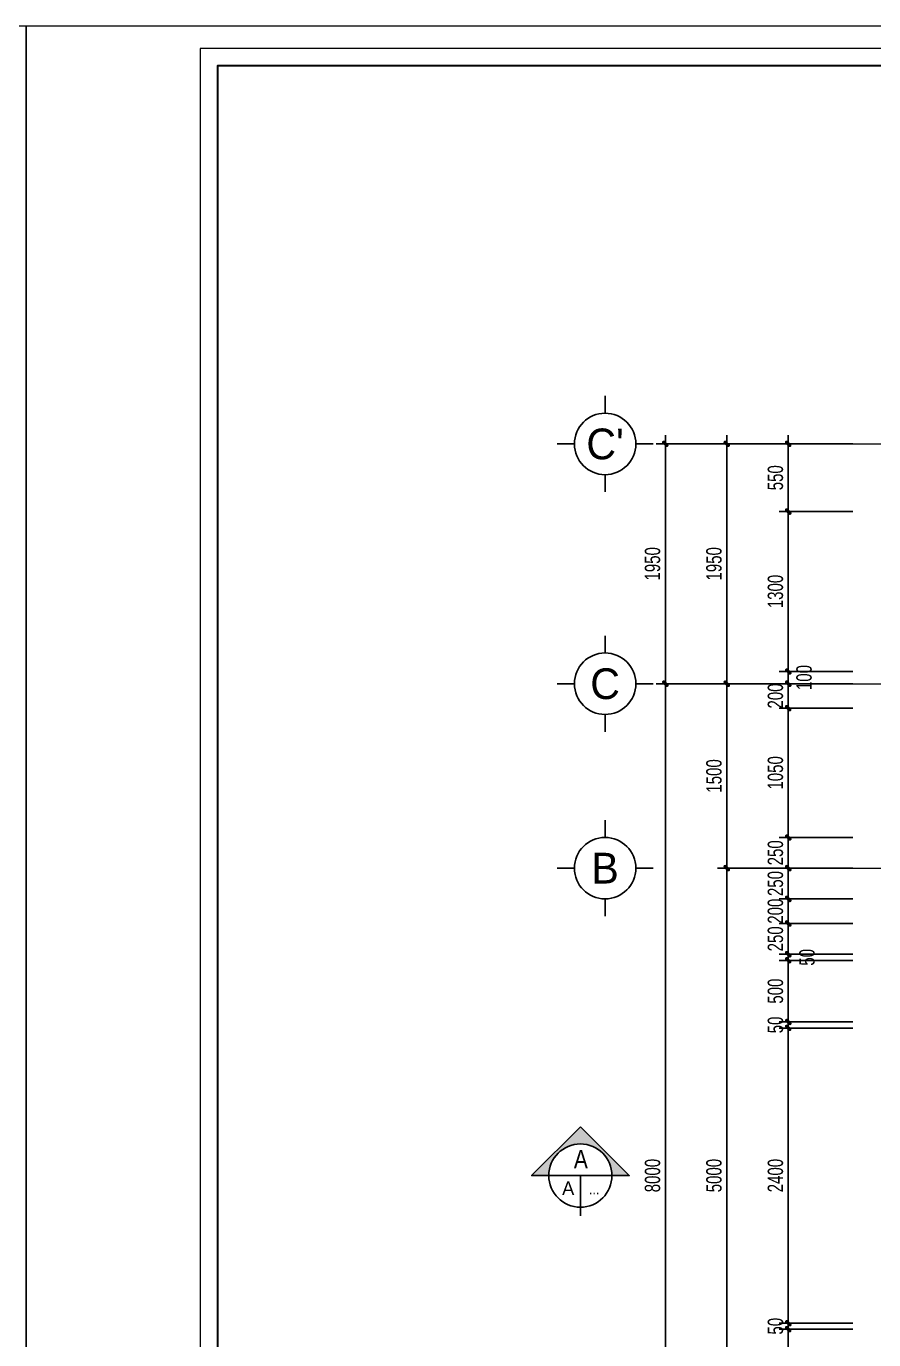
# Model space of a CAD drawing. Header units: inches. Extents: x 88947 to 296847, y 35049 to 161062.
# Drawn here: x 148347 to 155244, y 87374 to 98056 of the extents above; entities that cross this region are included whole.
import ezdxf
from ezdxf.enums import TextEntityAlignment as Align

# ---------------------------------------------------------------- set-up
doc = ezdxf.new("R2010")
doc.units = ezdxf.units.IN
doc.header["$MEASUREMENT"] = 0
doc.header["$PDMODE"] = 1
doc.linetypes.add('ACAD_ISO03W100', pattern=[30, 12, -18])
doc.linetypes.add('CENTER', pattern=[50.8, 31.75, -6.35, 6.35, -6.35])
for name, color, linetype, lineweight in [('A-Dims', 145, 'Continuous', 25), ('A-Text', 30, 'Continuous', 9), ('A-Wall', 2, 'Continuous', 35), ('DIM', 7, 'Continuous', 25), ('GHICHU', 40, 'Continuous', 18), ('KHUNG 2', 144, 'Continuous', 18), ('KY HIEU', 4, 'Continuous', 25), ('NETMANH', 192, 'Continuous', 18), ('TRUC', 252, 'ACAD_ISO03W100', 13)]:
    doc.layers.add(name, color=color, linetype=linetype, lineweight=lineweight)
doc.layers.add('text', color=2, linetype='Continuous')
doc.styles.add('AVO-B', font='VAVOB.TTF')
doc.styles.add('DDCo-B-Helve-condense', font='VHELVCB.TTF')
doc.styles.add('FRANKO', font='VFRANKO.TTF')
doc.styles.add('VHELVEN', font='VHELVEN.TTF')
doc.styles.add('VNI-HELVE-CONDENSE', font='VNARIAL.TTF', dxfattribs={"width": 0.7})
doc.dimstyles.new('TAS-100', dxfattribs={"dimscale": 50, "dimtxt": 2.5, "dimasz": 0.7, "dimexe": 1.5, "dimexo": 1.5, "dimgap": 0.8, "dimtad": 1, "dimdec": 0, "dimzin": 3, "dimdsep": 46, "dimtxsty": 'VNI-HELVE-CONDENSE', "dimblk": 'TICK', "dimcen": 2.5, "dimclrt": 71, "dimazin": 2, "dimtfac": 0.75, "dimtdec": 0, "dimtix": 1, "dimtmove": 2, "dimatfit": 2, "dimldrblk": 'TICK123', "dimfxl": 1.5, "dimtolj": 1, "dimtzin": 0, "dimarcsym": 0})

# ---------------------------------------------------------------- blocks, each defined once
blk = doc.blocks.new('khung ten')
at = {"layer": 'A-Wall', "ltscale": 0.7}
blk.add_lwpolyline([(267204, -219099), (305804, -219099), (305804, -190799), (267204, -190799)], close=True, dxfattribs=at)
at = {"layer": 'KHUNG 2', "ltscale": 0.7}
blk.add_lwpolyline([(267004, -219299), (306004, -219299), (306004, -190599), (267004, -190599)], close=True, dxfattribs=at)
at = {"layer": 'NETMANH', "ltscale": 0.7}
blk.add_lwpolyline([(265004, -220042), (307004, -220042), (307004, -190342), (265004, -190342)], close=True, dxfattribs=at)
blk = doc.blocks.new('TICK')
at = {"layer": 'A-Dims', "color": 1}
for p, q in [((-2, 0), (2, 0)), ((0, 1.5), (0, -1.5))]:
    blk.add_line(p, q, dxfattribs=at)
at = {"layer": 'A-Dims', "color": 1, "const_width": 0.788}
blk.add_lwpolyline([(-0.33, -0.35), (0.38, 0.38)], dxfattribs=at)
at = {"layer": 'A-Dims', "color": 1, "const_width": 0.394}
for points in [[(0.24, 0.52, -0.414214), (0.52, 0.52, -1)], [(0.52, 0.52, -0.414214), (0.52, 0.24, -1)], [(-0.47, -0.21, 0.414214), (-0.47, -0.49, 1)], [(-0.47, -0.49, 0.414214), (-0.19, -0.49, 1)]]:
    blk.add_lwpolyline(points, format="xyb", dxfattribs=at)
blk = doc.blocks.new('*D246')
at = {"layer": 'Defpoints', "color": 0}
for p in [(154048, 91209), (155148, 91209), (155148, 86209)]:
    blk.add_point(p, dxfattribs=at)
at = {"layer": 'DIM', "color": 0, "lineweight": -2}
for p, q in [((155073, 91209), (153973, 91209)), ((154048, 86244), (154048, 91174)), ((155073, 86209), (153973, 86209))]:
    blk.add_line(p, q, dxfattribs=at)
at = {"layer": 'DIM', "color": 0, "lineweight": -2, "xscale": 35, "yscale": 35, "zscale": 35}
for p, rotation in [((154048, 91209), 90), ((154048, 86209), 270)]:
    blk.add_blockref('TICK', p, dxfattribs=dict(at, rotation=rotation))
at = {"layer": 'DIM', "color": 71, "insert": (153944, 88709), "char_height": 125, "attachment_point": 5, "rotation": 90, "style": 'VNI-HELVE-CONDENSE'}
blk.add_mtext('\\A1;5000', dxfattribs=at)
blk = doc.blocks.new('TICK123')
at = {"layer": 'A-Dims', "color": 1}
blk.add_lwpolyline([(0.05, 0, 0, 0.84, 0), (-2.11, 0, 8.4, 8.4, 0)], format="xyseb", dxfattribs=at)
blk = doc.blocks.new('*D247')
at = {"layer": 'Defpoints', "color": 0}
for p in [(154048, 92709), (155148, 92709), (155148, 91209)]:
    blk.add_point(p, dxfattribs=at)
at = {"layer": 'DIM', "color": 0, "lineweight": -2}
for p, q in [((155073, 92709), (153973, 92709)), ((154048, 91244), (154048, 92674)), ((155073, 91209), (153973, 91209))]:
    blk.add_line(p, q, dxfattribs=at)
at = {"layer": 'DIM', "color": 0, "lineweight": -2, "xscale": 35, "yscale": 35, "zscale": 35}
for p, rotation in [((154048, 92709), 90), ((154048, 91209), 270)]:
    blk.add_blockref('TICK', p, dxfattribs=dict(at, rotation=rotation))
at = {"layer": 'DIM', "color": 71, "insert": (153944, 91959), "char_height": 125, "attachment_point": 5, "rotation": 90, "style": 'VNI-HELVE-CONDENSE'}
blk.add_mtext('\\A1;1500', dxfattribs=at)
blk = doc.blocks.new('*D248')
at = {"layer": 'Defpoints', "color": 0}
for p in [(153548, 92709), (155148, 92709), (155148, 84709)]:
    blk.add_point(p, dxfattribs=at)
at = {"layer": 'DIM', "color": 0, "lineweight": -2}
for p, q in [((155073, 92709), (153473, 92709)), ((153548, 84744), (153548, 92674)), ((155073, 84709), (153473, 84709))]:
    blk.add_line(p, q, dxfattribs=at)
at = {"layer": 'DIM', "color": 0, "lineweight": -2, "xscale": 35, "yscale": 35, "zscale": 35}
for p, rotation in [((153548, 92709), 90), ((153548, 84709), 270)]:
    blk.add_blockref('TICK', p, dxfattribs=dict(at, rotation=rotation))
at = {"layer": 'DIM', "color": 71, "insert": (153444, 88709), "char_height": 125, "attachment_point": 5, "rotation": 90, "style": 'VNI-HELVE-CONDENSE'}
blk.add_mtext('\\A1;8000', dxfattribs=at)
blk = doc.blocks.new('*D250')
at = {"layer": 'Defpoints', "color": 0}
for p in [(155148, 91459), (154548, 91209), (155148, 91209)]:
    blk.add_point(p, dxfattribs=at)
at = {"layer": 'DIM', "color": 0, "lineweight": -2}
for p, q in [((155073, 91459), (154473, 91459)), ((154548, 91494), (154548, 91529)), ((154548, 91459), (154548, 91209)), ((155073, 91209), (154473, 91209)), ((154548, 91174), (154548, 91139))]:
    blk.add_line(p, q, dxfattribs=at)
at = {"layer": 'DIM', "color": 0, "lineweight": -2, "xscale": 35, "yscale": 35, "zscale": 35}
for p, rotation in [((154548, 91459), 270), ((154548, 91209), 90)]:
    blk.add_blockref('TICK', p, dxfattribs=dict(at, rotation=rotation))
at = {"layer": 'DIM', "color": 71, "insert": (154444, 91334), "char_height": 125, "attachment_point": 5, "rotation": 90, "style": 'VNI-HELVE-CONDENSE'}
blk.add_mtext('\\A1;250', dxfattribs=at)
blk = doc.blocks.new('*D251')
at = {"layer": 'Defpoints', "color": 0}
for p in [(155148, 91209), (154548, 90959), (155148, 90959)]:
    blk.add_point(p, dxfattribs=at)
at = {"layer": 'DIM', "color": 0, "lineweight": -2}
for p, q in [((154548, 91244), (154548, 91279)), ((155073, 91209), (154473, 91209)), ((154548, 91209), (154548, 90959)), ((155073, 90959), (154473, 90959)), ((154548, 90924), (154548, 90889))]:
    blk.add_line(p, q, dxfattribs=at)
at = {"layer": 'DIM', "color": 0, "lineweight": -2, "xscale": 35, "yscale": 35, "zscale": 35}
for p, rotation in [((154548, 91209), 270), ((154548, 90959), 90)]:
    blk.add_blockref('TICK', p, dxfattribs=dict(at, rotation=rotation))
at = {"layer": 'DIM', "color": 71, "insert": (154444, 91084), "char_height": 125, "attachment_point": 5, "rotation": 90, "style": 'VNI-HELVE-CONDENSE'}
blk.add_mtext('\\A1;250', dxfattribs=at)
blk = doc.blocks.new('*D252')
at = {"layer": 'Defpoints', "color": 0}
for p in [(155148, 90959), (154548, 90759), (155148, 90759)]:
    blk.add_point(p, dxfattribs=at)
at = {"layer": 'DIM', "color": 0, "lineweight": -2}
for p, q in [((154548, 90994), (154548, 91029)), ((155073, 90959), (154473, 90959)), ((154548, 90959), (154548, 90759)), ((155073, 90759), (154473, 90759)), ((154548, 90724), (154548, 90689))]:
    blk.add_line(p, q, dxfattribs=at)
at = {"layer": 'DIM', "color": 0, "lineweight": -2, "xscale": 35, "yscale": 35, "zscale": 35}
for p, rotation in [((154548, 90959), 270), ((154548, 90759), 90)]:
    blk.add_blockref('TICK', p, dxfattribs=dict(at, rotation=rotation))
at = {"layer": 'DIM', "color": 71, "insert": (154444, 90859), "char_height": 125, "attachment_point": 5, "rotation": 90, "style": 'VNI-HELVE-CONDENSE'}
blk.add_mtext('\\A1;200', dxfattribs=at)
blk = doc.blocks.new('*D253')
at = {"layer": 'Defpoints', "color": 0}
for p in [(155148, 90759), (154548, 90509), (155148, 90509)]:
    blk.add_point(p, dxfattribs=at)
at = {"layer": 'DIM', "color": 0, "lineweight": -2}
for p, q in [((154548, 90794), (154548, 90829)), ((155073, 90759), (154473, 90759)), ((154548, 90759), (154548, 90509)), ((155073, 90509), (154473, 90509)), ((154548, 90474), (154548, 90439))]:
    blk.add_line(p, q, dxfattribs=at)
at = {"layer": 'DIM', "color": 0, "lineweight": -2, "xscale": 35, "yscale": 35, "zscale": 35}
for p, rotation in [((154548, 90759), 270), ((154548, 90509), 90)]:
    blk.add_blockref('TICK', p, dxfattribs=dict(at, rotation=rotation))
at = {"layer": 'DIM', "color": 71, "insert": (154444, 90634), "char_height": 125, "attachment_point": 5, "rotation": 90, "style": 'VNI-HELVE-CONDENSE'}
blk.add_mtext('\\A1;250', dxfattribs=at)
blk = doc.blocks.new('TRUCCOT')
for p, q in [((0, -140), (0, 0)), ((-250, -390), (-390, -390)), ((250, -390), (390, -390)), ((0, -640), (0, -780))]:
    blk.add_line(p, q)
blk.add_circle((0, -390), 250)
at = {"layer": 'GHICHU', "style": 'VHELVEN'}
blk.add_attdef('TRUC', text='', height=280, dxfattribs=at).set_placement((0, -390), align=Align.MIDDLE_CENTER)
blk = doc.blocks.new('*D202')
at = {"layer": 'Defpoints', "color": 0}
for p in [(154548, 90509), (155148, 90509), (155148, 90459)]:
    blk.add_point(p, dxfattribs=at)
at = {"layer": 'DIM', "color": 0, "lineweight": -2}
for p, q in [((155073, 90509), (154473, 90509)), ((154548, 90544), (154548, 90579)), ((154548, 90459), (154548, 90509)), ((155073, 90459), (154473, 90459)), ((154548, 90424), (154548, 90389))]:
    blk.add_line(p, q, dxfattribs=at)
at = {"layer": 'DIM', "color": 0, "lineweight": -2, "xscale": 35, "yscale": 35, "zscale": 35}
for p, rotation in [((154548, 90509), 270), ((154548, 90459), 90)]:
    blk.add_blockref('TICK', p, dxfattribs=dict(at, rotation=rotation))
at = {"layer": 'DIM', "color": 71, "insert": (154701, 90484), "char_height": 125, "attachment_point": 5, "rotation": 90, "style": 'VNI-HELVE-CONDENSE'}
blk.add_mtext('\\A1;50', dxfattribs=at)
blk = doc.blocks.new('*D218')
at = {"layer": 'Defpoints', "color": 0}
for p in [(155148, 92709), (154548, 92509), (155148, 92509)]:
    blk.add_point(p, dxfattribs=at)
at = {"layer": 'DIM', "color": 0, "lineweight": -2}
for p, q in [((154548, 92744), (154548, 92779)), ((155073, 92709), (154473, 92709)), ((154548, 92709), (154548, 92509)), ((155073, 92509), (154473, 92509)), ((154548, 92474), (154548, 92439))]:
    blk.add_line(p, q, dxfattribs=at)
at = {"layer": 'DIM', "color": 0, "lineweight": -2, "xscale": 35, "yscale": 35, "zscale": 35}
for p, rotation in [((154548, 92709), 270), ((154548, 92509), 90)]:
    blk.add_blockref('TICK', p, dxfattribs=dict(at, rotation=rotation))
at = {"layer": 'DIM', "color": 71, "insert": (154444, 92609), "char_height": 125, "attachment_point": 5, "rotation": 90, "style": 'VNI-HELVE-CONDENSE'}
blk.add_mtext('\\A1;200', dxfattribs=at)
blk = doc.blocks.new('A$C2E5841C4')
blk.add_hatch(color=256).paths.add_polyline_path([(397, 724), (0, 327), (140, 327, -1), (654, 327), (794, 327)])
at = {"layer": 'text', "color": 2, "linetype": 'Continuous'}
blk.add_line((397, 327), (397, 0), dxfattribs=at)
blk.add_lwpolyline([(397, 724), (0, 327), (794, 327)], close=True, dxfattribs=at)
blk.add_circle((397, 327), 257, dxfattribs=at)
blk = doc.blocks.new('*D230')
at = {"layer": 'Defpoints', "color": 0}
for p in [(154048, 94659), (155148, 94659), (155148, 92709)]:
    blk.add_point(p, dxfattribs=at)
at = {"layer": 'DIM', "color": 0, "lineweight": -2}
for p, q in [((155073, 94659), (153973, 94659)), ((154048, 92744), (154048, 94624)), ((155073, 92709), (153973, 92709))]:
    blk.add_line(p, q, dxfattribs=at)
at = {"layer": 'DIM', "color": 0, "lineweight": -2, "xscale": 35, "yscale": 35, "zscale": 35}
for p, rotation in [((154048, 94659), 90), ((154048, 92709), 270)]:
    blk.add_blockref('TICK', p, dxfattribs=dict(at, rotation=rotation))
at = {"layer": 'DIM', "color": 71, "insert": (153944, 93684), "char_height": 125, "attachment_point": 5, "rotation": 90, "style": 'VNI-HELVE-CONDENSE'}
blk.add_mtext('\\A1;1950', dxfattribs=at)
blk = doc.blocks.new('*D231')
at = {"layer": 'Defpoints', "color": 0}
for p in [(154548, 94659), (155148, 94659), (155148, 94109)]:
    blk.add_point(p, dxfattribs=at)
at = {"layer": 'DIM', "color": 0, "lineweight": -2}
for p, q in [((155073, 94659), (154473, 94659)), ((154548, 94144), (154548, 94624)), ((155073, 94109), (154473, 94109))]:
    blk.add_line(p, q, dxfattribs=at)
at = {"layer": 'DIM', "color": 0, "lineweight": -2, "xscale": 35, "yscale": 35, "zscale": 35}
for p, rotation in [((154548, 94659), 90), ((154548, 94109), 270)]:
    blk.add_blockref('TICK', p, dxfattribs=dict(at, rotation=rotation))
at = {"layer": 'DIM', "color": 71, "insert": (154444, 94384), "char_height": 125, "attachment_point": 5, "rotation": 90, "style": 'VNI-HELVE-CONDENSE'}
blk.add_mtext('\\A1;550', dxfattribs=at)
blk = doc.blocks.new('*D232')
at = {"layer": 'Defpoints', "color": 0}
for p in [(153548, 94659), (154648, 94659), (154648, 92709)]:
    blk.add_point(p, dxfattribs=at)
at = {"layer": 'DIM', "color": 0, "lineweight": -2}
for p, q in [((154573, 94659), (153473, 94659)), ((153548, 92744), (153548, 94624)), ((154573, 92709), (153473, 92709))]:
    blk.add_line(p, q, dxfattribs=at)
at = {"layer": 'DIM', "color": 0, "lineweight": -2, "xscale": 35, "yscale": 35, "zscale": 35}
for p, rotation in [((153548, 94659), 90), ((153548, 92709), 270)]:
    blk.add_blockref('TICK', p, dxfattribs=dict(at, rotation=rotation))
at = {"layer": 'DIM', "color": 71, "insert": (153444, 93684), "char_height": 125, "attachment_point": 5, "rotation": 90, "style": 'VNI-HELVE-CONDENSE'}
blk.add_mtext('\\A1;1950', dxfattribs=at)
blk = doc.blocks.new('*D237')
at = {"layer": 'Defpoints', "color": 0}
for p in [(154548, 92809), (155148, 92809), (155148, 92709)]:
    blk.add_point(p, dxfattribs=at)
at = {"layer": 'DIM', "color": 0, "lineweight": -2}
for p, q in [((154548, 92844), (154548, 92879)), ((155073, 92809), (154473, 92809)), ((154548, 92709), (154548, 92809)), ((155073, 92709), (154473, 92709)), ((154548, 92674), (154548, 92639))]:
    blk.add_line(p, q, dxfattribs=at)
at = {"layer": 'DIM', "color": 0, "lineweight": -2, "xscale": 35, "yscale": 35, "zscale": 35}
for p, rotation in [((154548, 92809), 270), ((154548, 92709), 90)]:
    blk.add_blockref('TICK', p, dxfattribs=dict(at, rotation=rotation))
at = {"layer": 'DIM', "color": 71, "insert": (154677, 92759), "char_height": 125, "attachment_point": 5, "rotation": 90, "style": 'VNI-HELVE-CONDENSE'}
blk.add_mtext('\\A1;100', dxfattribs=at)
blk = doc.blocks.new('*D238')
at = {"layer": 'Defpoints', "color": 0}
for p in [(154548, 94109), (155148, 94109), (155148, 92809)]:
    blk.add_point(p, dxfattribs=at)
at = {"layer": 'DIM', "color": 0, "lineweight": -2}
for p, q in [((155073, 94109), (154473, 94109)), ((154548, 92844), (154548, 94074)), ((155073, 92809), (154473, 92809))]:
    blk.add_line(p, q, dxfattribs=at)
at = {"layer": 'DIM', "color": 0, "lineweight": -2, "xscale": 35, "yscale": 35, "zscale": 35}
for p, rotation in [((154548, 94109), 90), ((154548, 92809), 270)]:
    blk.add_blockref('TICK', p, dxfattribs=dict(at, rotation=rotation))
at = {"layer": 'DIM', "color": 71, "insert": (154444, 93459), "char_height": 125, "attachment_point": 5, "rotation": 90, "style": 'VNI-HELVE-CONDENSE'}
blk.add_mtext('\\A1;1300', dxfattribs=at)
blk = doc.blocks.new('*D271')
at = {"layer": 'Defpoints', "color": 0}
for p in [(154548, 87459), (155148, 87459), (155148, 86959)]:
    blk.add_point(p, dxfattribs=at)
at = {"layer": 'DIM', "color": 0, "lineweight": -2}
for p, q in [((155073, 87459), (154473, 87459)), ((154548, 86994), (154548, 87424)), ((155073, 86959), (154473, 86959))]:
    blk.add_line(p, q, dxfattribs=at)
at = {"layer": 'DIM', "color": 0, "lineweight": -2, "xscale": 35, "yscale": 35, "zscale": 35}
for p, rotation in [((154548, 87459), 90), ((154548, 86959), 270)]:
    blk.add_blockref('TICK', p, dxfattribs=dict(at, rotation=rotation))
at = {"layer": 'DIM', "color": 71, "insert": (154444, 87209), "char_height": 125, "attachment_point": 5, "rotation": 90, "style": 'VNI-HELVE-CONDENSE'}
blk.add_mtext('\\A1;500', dxfattribs=at)
blk = doc.blocks.new('*D272')
at = {"layer": 'Defpoints', "color": 0}
for p in [(154548, 87509), (155148, 87509), (155148, 87459)]:
    blk.add_point(p, dxfattribs=at)
at = {"layer": 'DIM', "color": 0, "lineweight": -2}
for p, q in [((155073, 87509), (154473, 87509)), ((154548, 87544), (154548, 87579)), ((154548, 87459), (154548, 87509)), ((155073, 87459), (154473, 87459)), ((154548, 87424), (154548, 87389))]:
    blk.add_line(p, q, dxfattribs=at)
at = {"layer": 'DIM', "color": 0, "lineweight": -2, "xscale": 35, "yscale": 35, "zscale": 35}
for p, rotation in [((154548, 87509), 270), ((154548, 87459), 90)]:
    blk.add_blockref('TICK', p, dxfattribs=dict(at, rotation=rotation))
at = {"layer": 'DIM', "color": 71, "insert": (154444, 87484), "char_height": 125, "attachment_point": 5, "rotation": 90, "style": 'VNI-HELVE-CONDENSE'}
blk.add_mtext('\\A1;50', dxfattribs=at)
blk = doc.blocks.new('*D273')
at = {"layer": 'Defpoints', "color": 0}
for p in [(154548, 89909), (155148, 89909), (155148, 87509)]:
    blk.add_point(p, dxfattribs=at)
at = {"layer": 'DIM', "color": 0, "lineweight": -2}
for p, q in [((155073, 89909), (154473, 89909)), ((154548, 87544), (154548, 89874)), ((155073, 87509), (154473, 87509))]:
    blk.add_line(p, q, dxfattribs=at)
at = {"layer": 'DIM', "color": 0, "lineweight": -2, "xscale": 35, "yscale": 35, "zscale": 35}
for p, rotation in [((154548, 89909), 90), ((154548, 87509), 270)]:
    blk.add_blockref('TICK', p, dxfattribs=dict(at, rotation=rotation))
at = {"layer": 'DIM', "color": 71, "insert": (154444, 88709), "char_height": 125, "attachment_point": 5, "rotation": 90, "style": 'VNI-HELVE-CONDENSE'}
blk.add_mtext('\\A1;2400', dxfattribs=at)
blk = doc.blocks.new('*D274')
at = {"layer": 'Defpoints', "color": 0}
for p in [(154548, 89959), (155148, 89959), (155148, 89909)]:
    blk.add_point(p, dxfattribs=at)
at = {"layer": 'DIM', "color": 0, "lineweight": -2}
for p, q in [((155073, 89959), (154473, 89959)), ((154548, 89994), (154548, 90029)), ((154548, 89909), (154548, 89959)), ((155073, 89909), (154473, 89909)), ((154548, 89874), (154548, 89839))]:
    blk.add_line(p, q, dxfattribs=at)
at = {"layer": 'DIM', "color": 0, "lineweight": -2, "xscale": 35, "yscale": 35, "zscale": 35}
for p, rotation in [((154548, 89959), 270), ((154548, 89909), 90)]:
    blk.add_blockref('TICK', p, dxfattribs=dict(at, rotation=rotation))
at = {"layer": 'DIM', "color": 71, "insert": (154444, 89934), "char_height": 125, "attachment_point": 5, "rotation": 90, "style": 'VNI-HELVE-CONDENSE'}
blk.add_mtext('\\A1;50', dxfattribs=at)
blk = doc.blocks.new('*D275')
at = {"layer": 'Defpoints', "color": 0}
for p in [(154548, 90459), (155148, 90459), (155148, 89959)]:
    blk.add_point(p, dxfattribs=at)
at = {"layer": 'DIM', "color": 0, "lineweight": -2}
for p, q in [((155073, 90459), (154473, 90459)), ((154548, 89994), (154548, 90424)), ((155073, 89959), (154473, 89959))]:
    blk.add_line(p, q, dxfattribs=at)
at = {"layer": 'DIM', "color": 0, "lineweight": -2, "xscale": 35, "yscale": 35, "zscale": 35}
for p, rotation in [((154548, 90459), 90), ((154548, 89959), 270)]:
    blk.add_blockref('TICK', p, dxfattribs=dict(at, rotation=rotation))
at = {"layer": 'DIM', "color": 71, "insert": (154444, 90209), "char_height": 125, "attachment_point": 5, "rotation": 90, "style": 'VNI-HELVE-CONDENSE'}
blk.add_mtext('\\A1;500', dxfattribs=at)
blk = doc.blocks.new('*D288')
at = {"layer": 'Defpoints', "color": 0}
for p in [(155148, 92509), (154548, 91459), (155148, 91459)]:
    blk.add_point(p, dxfattribs=at)
at = {"layer": 'DIM', "color": 0, "lineweight": -2}
for p, q in [((155073, 92509), (154473, 92509)), ((154548, 92474), (154548, 91494)), ((155073, 91459), (154473, 91459))]:
    blk.add_line(p, q, dxfattribs=at)
at = {"layer": 'DIM', "color": 0, "lineweight": -2, "xscale": 35, "yscale": 35, "zscale": 35}
for p, rotation in [((154548, 92509), 90), ((154548, 91459), 270)]:
    blk.add_blockref('TICK', p, dxfattribs=dict(at, rotation=rotation))
at = {"layer": 'DIM', "color": 71, "insert": (154444, 91984), "char_height": 125, "attachment_point": 5, "rotation": 90, "style": 'VNI-HELVE-CONDENSE'}
blk.add_mtext('\\A1;1050', dxfattribs=at)

msp = doc.modelspace()

# ---------------------------------------------------------------- linework, layer by layer
at = {"layer": 'TRUC', "linetype": 'CENTER', "ltscale": 20}
for points in [[(154047.7, 94659), (170447.7, 94659)], [(154047.7, 92709), (170447.7, 92709)], [(154047.7, 91209), (170447.7, 91209)]]:
    msp.add_lwpolyline(points, dxfattribs=at)

# ---------------------------------------------------------------- block references
at = {"layer": 'A-Text', "xscale": 0.7071428571362048, "yscale": 0.7071428573544836, "zscale": 0.7071428573664265}
for p in [(-68748.5, 232654.8), (-39048.5, 232654.8)]:
    msp.add_blockref('khung ten', p, dxfattribs=at)
at = {"layer": 'DIM'}
ref = msp.add_blockref('TRUCCOT', (153057.7, 95049), dxfattribs=at)
ref.add_attrib('TRUC', "C'", dxfattribs={"layer": 'GHICHU', "height": 250, "style": 'FRANKO'}).set_placement((153057.7, 94659), align=Align.MIDDLE_CENTER)
ref = msp.add_blockref('TRUCCOT', (153057.7, 93099), dxfattribs=at)
ref.add_attrib('TRUC', 'C', dxfattribs={"layer": 'GHICHU', "height": 250, "style": 'FRANKO'}).set_placement((153057.7, 92709), align=Align.MIDDLE_CENTER)
ref = msp.add_blockref('TRUCCOT', (153057.7, 91599), dxfattribs=at)
ref.add_attrib('TRUC', 'B', dxfattribs={"layer": 'GHICHU', "height": 250, "style": 'FRANKO'}).set_placement((153057.7, 91209), align=Align.MIDDLE_CENTER)
at = {"layer": 'KY HIEU'}
msp.add_blockref('A$C2E5841C4', (152459.6, 88382), dxfattribs=at)

# ---------------------------------------------------------------- texts
at = {"layer": 'text', "linetype": 'Continuous'}
for s, height, style, p in [('A', 150, 'DDCo-B-Helve-condense', (152860.4, 88766.7)), ('A', 110, 'AVO-B', (152757.4, 88551.9)), ('...', 90, 'DDCo-B-Helve-condense', (152968.9, 88556))]:
    msp.add_text(s, height=height, dxfattribs=dict(at, style=style)).set_placement(p, align=Align.CENTER)

# ---------------------------------------------------------------- dimensions: what is measured, and where the dimension line sits
at = {"layer": 'DIM'}
for base, p1, p2, picture, middle in [((153547.7, 94659), (154647.7, 92709), (154647.7, 94659), '*D232', (153444, 93684)), ((154047.7, 94659), (155147.7, 92709), (155147.7, 94659), '*D230', (153944, 93684)), ((154547.7, 94659), (155147.7, 94109), (155147.7, 94659), '*D231', (154444, 94384)), ((154547.7, 94109), (155147.7, 92809), (155147.7, 94109), '*D238', (154443.9, 93459)), ((153547.7, 92709), (155147.7, 84709), (155147.7, 92709), '*D248', (153444, 88709)), ((154047.7, 92709), (155147.7, 91209), (155147.7, 92709), '*D247', (153944, 91959)), ((154547.7, 92509), (155147.7, 92709), (155147.7, 92509), '*D218', (154444, 92609)), ((154547.7, 91459), (155147.7, 92509), (155147.7, 91459), '*D288', (154444, 91984)), ((154547.7, 91209), (155147.7, 91459), (155147.7, 91209), '*D250', (154444, 91334)), ((154047.7, 91209), (155147.7, 86209), (155147.7, 91209), '*D246', (153944, 88709)), ((154547.7, 90959), (155147.7, 91209), (155147.7, 90959), '*D251', (154444, 91084)), ((154547.7, 90759), (155147.7, 90959), (155147.7, 90759), '*D252', (154444, 90859)), ((154547.7, 90509), (155147.7, 90759), (155147.7, 90509), '*D253', (154444, 90634)), ((154547.7, 90459), (155147.7, 89959), (155147.7, 90459), '*D275', (154444, 90209)), ((154547.7, 89959), (155147.7, 89909), (155147.7, 89959), '*D274', (154444, 89934)), ((154547.7, 89909), (155147.7, 87509), (155147.7, 89909), '*D273', (154444, 88709)), ((154547.7, 87509), (155147.7, 87459), (155147.7, 87509), '*D272', (154444, 87484)), ((154547.7, 87459), (155147.7, 86959), (155147.7, 87459), '*D271', (154444, 87209))]:
    dim = msp.add_linear_dim(base=base, p1=p1, p2=p2, angle=90, dimstyle='TAS-100', dxfattribs=at)
    dim.commit()
    dim.dimension.update_dxf_attribs({"geometry": picture, "text_midpoint": middle})
for base, p1, p2, picture, middle in [((154547.7, 92809), (155147.7, 92709), (155147.7, 92809), '*D237', (154676.6, 92759)), ((154547.7, 90509), (155147.7, 90459), (155147.7, 90509), '*D202', (154701.2, 90484))]:
    dim = msp.add_linear_dim(base=base, p1=p1, p2=p2, angle=90, dimstyle='TAS-100', dxfattribs=at)
    dim.commit()
    dim.dimension.update_dxf_attribs({"geometry": picture, "text_midpoint": middle, "dimtype": 160})

doc.saveas('drawing.dxf')
